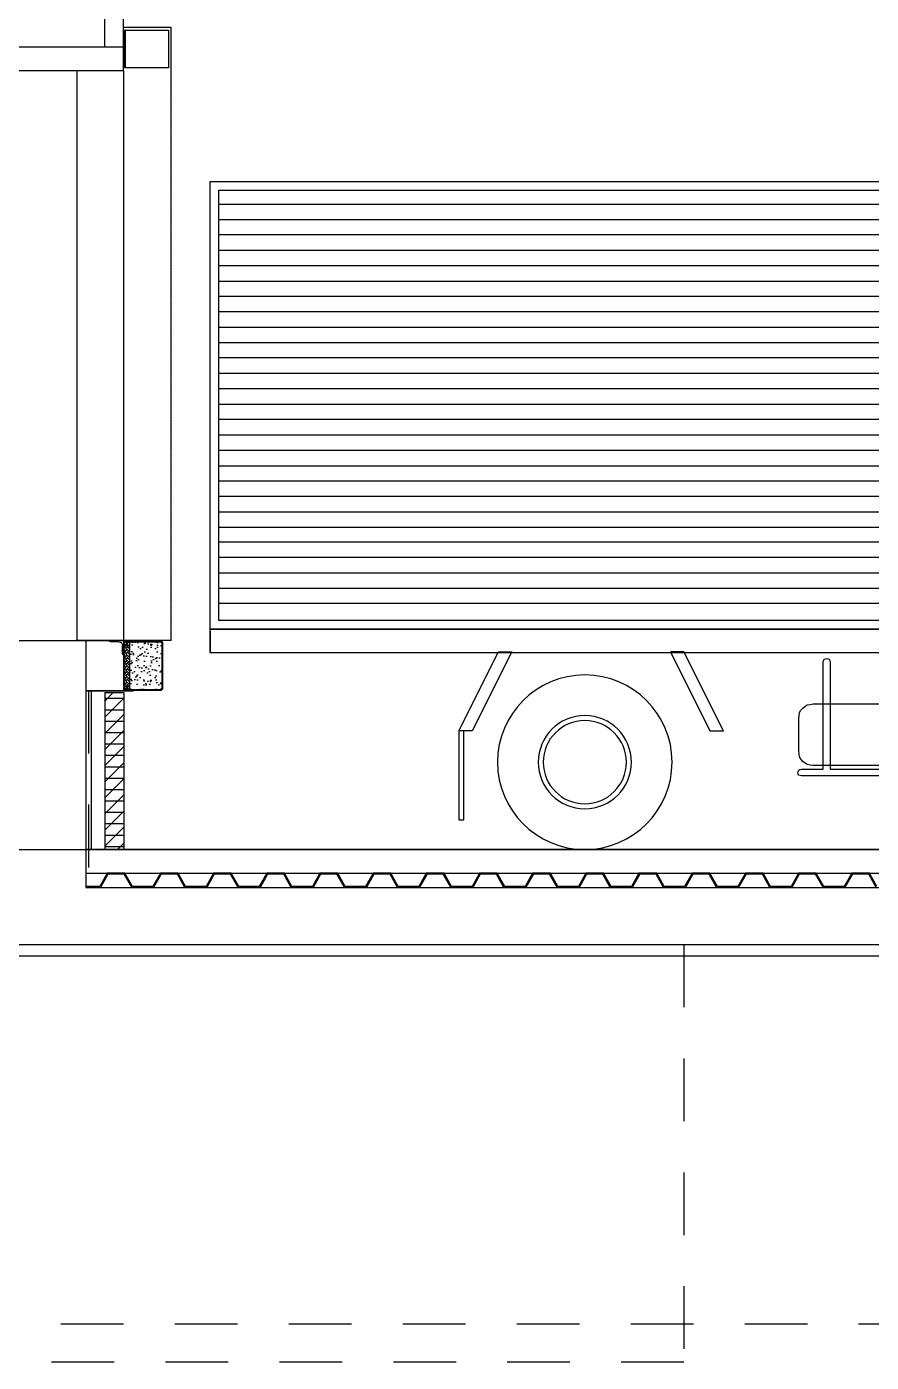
# Model space of a CAD drawing. Header units: millimetres. Extents: x -39468 to 212532, y -94717 to 83483.
# Drawn here: x 84589 to 89037, y 6200 to 13232 of the extents above; entities that cross this region are included whole.
import ezdxf

# ---------------------------------------------------------------- set-up
doc = ezdxf.new("R2010")
doc.units = ezdxf.units.MM
doc.header["$LTSCALE"] = 300
doc.header["$MEASUREMENT"] = 0
for name, pattern in [('HID', [2, 1.1, -0.9]), ('주단면도-1$0$HID', [2, 1.1, -0.9]), ('주단면도-1$0$STD_CENTER', [66, 60, -2, 2, -2])]:
    doc.linetypes.add(name, pattern=pattern)
doc.layers.get('0').update_dxf_attribs({"linetype": 'CONTINUOUS'})
for name, color, linetype in [('7FIN', 5, 'CONTINUOUS'), ('A-SECT-DOOR', 8, 'CONTINUOUS'), ('A-ST-CONC', 2, 'CONTINUOUS'), ('fin-5', 6, 'CONTINUOUS'), ('HAT', 8, 'CONTINUOUS'), ('HID', 7, 'HID'), ('INS', 252, 'CONTINUOUS'), ('WAL', 3, 'CONTINUOUS'), ('주단면도-1$0$A-FIN-TYP1', 6, 'CONTINUOUS'), ('주단면도-1$0$A-FLOR-GW', 6, 'CONTINUOUS'), ('주단면도-1$0$A-HAT-2', 254, 'CONTINUOUS'), ('주단면도-1$0$A-ST-AXIS-CEN', 252, '주단면도-1$0$STD_CENTER'), ('주단면도-1$0$A-ST-CONC', 2, 'CONTINUOUS'), ('주단면도-1$0$HID', 7, '주단면도-1$0$HID')]:
    doc.layers.add(name, color=color, linetype=linetype)

# ---------------------------------------------------------------- blocks, each defined once
blk = doc.blocks.new('주단면도-1$0$숏바디트럭')
at = {"layer": '주단면도-1$0$A-HAT-2', "color": 250}
blk.add_line((5937075.4, 360949.2), (5937075.4, 360834.3), dxfattribs=at)
for points in [[(5937075.4, 360959.2), (5937075.4, 363316), (5929596.4, 363316), (5929596.4, 360959.2), (5937075.4, 360959.2)], [(5937029.8, 361004.7), (5937029.8, 363270.4), (5929642, 363270.4), (5929642, 361004.7), (5937029.8, 361004.7)], [(5929642, 363196), (5937029.8, 363196)], [(5929642, 363114.4), (5937029.8, 363114.4)], [(5929642, 363035.2), (5937029.8, 363035.2)], [(5929642, 362953.6), (5937029.8, 362953.6)], [(5929642, 362872), (5937029.8, 362872)], [(5929642, 362790.3), (5937029.8, 362790.3)], [(5929642, 362711.2), (5937029.8, 362711.2)], [(5929642, 362629.6), (5937029.8, 362629.6)], [(5929642, 362548), (5937029.8, 362548)], [(5929642, 362466.4), (5937029.8, 362466.4)], [(5929642, 362387.2), (5937029.8, 362387.2)], [(5929642, 362305.6), (5937029.8, 362305.6)], [(5929642, 362224), (5937029.8, 362224)], [(5929642, 362142.4), (5937029.8, 362142.4)], [(5929642, 362063.1), (5937029.8, 362063.1)], [(5929642, 361981.5), (5937029.8, 361981.5)], [(5929642, 361899.9), (5937029.8, 361899.9)], [(5929642, 361818.3), (5937029.8, 361818.3)], [(5929642, 361739.1), (5937029.8, 361739.1)], [(5929642, 361657.5), (5937029.8, 361657.5)], [(5929642, 361575.9), (5937029.8, 361575.9)], [(5929642, 361494.3), (5937029.8, 361494.3)], [(5929642, 361417.6), (5937029.8, 361417.6)], [(5929642, 361336), (5937029.8, 361336)], [(5929642, 361254.4), (5937029.8, 361254.4)], [(5929642, 361172.8), (5937029.8, 361172.8)], [(5929642, 361093.6), (5937029.8, 361093.6)], [(5937075.4, 360834.3), (5937075.4, 360959.2), (5929596.4, 360959.2), (5929596.4, 360834.3), (5937075.4, 360834.3)], [(5934372.6, 360423.9), (5934581.5, 360839.2), (5934651.1, 360839.2), (5934444.7, 360423.9), (5934372.6, 360423.9)], [(5935765.8, 360423.9), (5935557.1, 360839.2), (5935487.5, 360839.2), (5935696.3, 360423.9), (5935765.8, 360423.9)], [(5933962.1, 360222.3), (5933846.8, 360222.3), (5933846.8, 360222.3), (5933846.8, 360788.7), (5933844.5, 360796), (5933842, 360800.8), (5933834.8, 360803.2), (5933827.6, 360805.5), (5933820.5, 360803.2), (5933815.6, 360800.8), (5933813.2, 360796), (5933810.8, 360788.7), (5933810.8, 360222.3), (5933810.8, 360222.3), (5929987.6, 360222.3)], [(5929838.8, 360186.4), (5933962.1, 360186.4), (5933969.2, 360188.7), (5933976.4, 360191.1), (5933978.9, 360195.9), (5933981.2, 360203.1), (5933978.9, 360210.4), (5933976.4, 360217.5), (5933969.2, 360219.9), (5933962.1, 360222.3)], [(5933899.6, 360241.5), (5933916.4, 360243.9), (5933930.9, 360246.3), (5933942.9, 360253.5), (5933954.9, 360263.2), (5933964.4, 360275.2), (5933971.7, 360287.1), (5933974.1, 360301.5), (5933976.4, 360318.3), (5933976.4, 360488.7), (5933974.1, 360505.5), (5933971.7, 360520), (5933964.4, 360532), (5933954.9, 360544), (5933942.9, 360553.5), (5933930.9, 360560.8), (5933916.4, 360563.1), (5933899.6, 360565.5), (5931927.1, 360565.5)], [(5931927.1, 360241.5), (5933899.6, 360241.5)], [(5935739.5, 359955.9), (5935739.5, 360423.9), (5935765.8, 360423.9), (5935765.8, 359955.9), (5935739.5, 359955.9)]]:
    blk.add_lwpolyline(points, dxfattribs=at)
for radius in [459.6, 245.1, 219.1]:
    blk.add_circle((5935102.4, 360258.8), radius, dxfattribs=at)
blk = doc.blocks.new('A$C335c50f1')
at = {"layer": 'A-SECT-DOOR'}
for points in [[(-349.8, 230.2, -0.013757), (-369.9, 9.3), (-369.1, 9.1, 0.012852)], [(-349.8, 230.2, -0.013757), (-369.9, 9.3), (-369.1, 9.1, 0.012852)], [(-349.8, 230.2, -0.013757), (-369.9, 9.3), (-369.1, 9.1, 0.012852)], [(-349.8, 230.2, -0.013757), (-369.9, 9.3), (-369.1, 9.1, 0.012852)], [(-349.8, 130.2, -0.013757), (-369.9, -90.7), (-369.1, -90.9, 0.012852)], [(-349.8, 30.2, -0.013757), (-369.9, -190.7), (-369.1, -190.9, 0.012852)], [(-349.8, 30.2, -0.013757), (-369.9, -190.7), (-369.1, -190.9, 0.012852)], [(-349.8, 30.2, -0.013757), (-369.9, -190.7), (-369.1, -190.9, 0.012852)], [(-349.8, 30.2, -0.013757), (-369.9, -190.7), (-369.1, -190.9, 0.012852)], [(-349.8, -69.8, -0.013757), (-369.9, -290.7), (-369.1, -290.9, 0.012852)], [(-349.8, -69.8, -0.013757), (-369.9, -290.7), (-369.1, -290.9, 0.012852)], [(-349.8, -69.8, -0.013757), (-369.9, -290.7), (-369.1, -290.9, 0.012852)], [(-349.8, -69.8, -0.013757), (-369.9, -290.7), (-369.1, -290.9, 0.012852)], [(-349.8, -69.8, -0.013757), (-369.9, -290.7), (-369.1, -290.9, 0.012852)], [(-349.8, -69.8, -0.013757), (-369.9, -290.7), (-369.1, -290.9, 0.012852)], [(-349.8, -69.8, -0.013757), (-369.9, -290.7), (-369.1, -290.9, 0.012852)], [(-349.8, -69.8, -0.013757), (-369.9, -290.7), (-369.1, -290.9, 0.012852)], [(-349.8, -169.8, -0.013757), (-369.9, -390.7), (-369.1, -390.9, 0.012852)], [(-349.8, -169.8, -0.013757), (-369.9, -390.7), (-369.1, -390.9, 0.012852)], [(-349.8, -169.8, -0.013757), (-369.9, -390.7), (-369.1, -390.9, 0.012852)], [(-349.8, -169.8, -0.013757), (-369.9, -390.7), (-369.1, -390.9, 0.012852)], [(-349.8, -169.8, -0.013757), (-369.9, -390.7), (-369.1, -390.9, 0.012852)], [(-349.8, -169.8, -0.013757), (-369.9, -390.7), (-369.1, -390.9, 0.012852)], [(-349.8, -169.8, -0.013757), (-369.9, -390.7), (-369.1, -390.9, 0.012852)], [(-349.8, -169.8, -0.013757), (-369.9, -390.7), (-369.1, -390.9, 0.012852)], [(-349.8, -169.8, -0.013757), (-369.9, -390.7), (-369.1, -390.9, 0.012852)], [(-349.8, -169.8, -0.013757), (-369.9, -390.7), (-369.1, -390.9, 0.012852)], [(-349.8, -269.8, -0.013757), (-369.9, -490.7), (-369.1, -490.9, 0.012852)], [(-349.8, -269.8, -0.013757), (-369.9, -490.7), (-369.1, -490.9, 0.012852)], [(-349.8, -269.8, -0.013757), (-369.9, -490.7), (-369.1, -490.9, 0.012852)], [(-349.8, -269.8, -0.013757), (-369.9, -490.7), (-369.1, -490.9, 0.012852)], [(-349.8, -269.8, -0.013757), (-369.9, -490.7), (-369.1, -490.9, 0.012852)], [(-349.8, -269.8, -0.013757), (-369.9, -490.7), (-369.1, -490.9, 0.012852)], [(-349.8, -269.8, -0.013757), (-369.9, -490.7), (-369.1, -490.9, 0.012852)], [(-349.8, -269.8, -0.013757), (-369.9, -490.7), (-369.1, -490.9, 0.012852)], [(-349.8, -369.8, -0.013757), (-369.9, -590.7), (-369.1, -590.9, 0.012852)], [(-349.8, -369.8, -0.013757), (-369.9, -590.7), (-369.1, -590.9, 0.012852)], [(-349.8, -369.8, -0.013757), (-369.9, -590.7), (-369.1, -590.9, 0.012852)], [(-349.8, -369.8, -0.013757), (-369.9, -590.7), (-369.1, -590.9, 0.012852)], [(-349.8, -369.8, -0.013757), (-369.9, -590.7), (-369.1, -590.9, 0.012852)], [(-349.8, -369.8, -0.013757), (-369.9, -590.7), (-369.1, -590.9, 0.012852)], [(-349.8, -369.8, -0.013757), (-369.9, -590.7), (-369.1, -590.9, 0.012852)], [(-349.8, -369.8, -0.013757), (-369.9, -590.7), (-369.1, -590.9, 0.012852)], [(-349.8, -469.8, -0.013757), (-369.9, -690.7), (-369.1, -690.9, 0.012852)], [(-349.8, -469.8, -0.013757), (-369.9, -690.7), (-369.1, -690.9, 0.012852)], [(-349.8, -469.8, -0.013757), (-369.9, -690.7), (-369.1, -690.9, 0.012852)], [(-349.8, -469.8, -0.013757), (-369.9, -690.7), (-369.1, -690.9, 0.012852)], [(-349.8, -469.8, -0.013757), (-369.9, -690.7), (-369.1, -690.9, 0.012852)], [(-349.8, -469.8, -0.013757), (-369.9, -690.7), (-369.1, -690.9, 0.012852)], [(-349.8, -469.8, -0.013757), (-369.9, -690.7), (-369.1, -690.9, 0.012852)], [(-349.8, -469.8, -0.013757), (-369.9, -690.7), (-369.1, -690.9, 0.012852)], [(-349.8, -569.8, -0.013757), (-369.9, -790.7), (-369.1, -790.9, 0.012852)], [(-349.8, -569.8, -0.013757), (-369.9, -790.7), (-369.1, -790.9, 0.012852)], [(-349.8, -569.8, -0.013757), (-369.9, -790.7), (-369.1, -790.9, 0.012852)], [(-349.8, -569.8, -0.013757), (-369.9, -790.7), (-369.1, -790.9, 0.012852)], [(-349.8, -569.8, -0.013757), (-369.9, -790.7), (-369.1, -790.9, 0.012852)], [(-349.8, -569.8, -0.013757), (-369.9, -790.7), (-369.1, -790.9, 0.012852)], [(-349.8, -569.8, -0.013757), (-369.9, -790.7), (-369.1, -790.9, 0.012852)], [(-349.8, -569.8, -0.013757), (-369.9, -790.7), (-369.1, -790.9, 0.012852)], [(-349.8, -669.8, -0.013757), (-369.9, -890.7), (-369.1, -890.9, 0.012852)], [(-349.8, -669.8, -0.013757), (-369.9, -890.7), (-369.1, -890.9, 0.012852)], [(-349.8, -669.8, -0.013757), (-369.9, -890.7), (-369.1, -890.9, 0.012852)], [(-349.8, -669.8, -0.013757), (-369.9, -890.7), (-369.1, -890.9, 0.012852)], [(-349.8, -669.8, -0.013757), (-369.9, -890.7), (-369.1, -890.9, 0.012852)], [(-349.8, -669.8, -0.013757), (-369.9, -890.7), (-369.1, -890.9, 0.012852)], [(-349.8, -669.8, -0.013757), (-369.9, -890.7), (-369.1, -890.9, 0.012852)], [(-349.8, -669.8, -0.013757), (-369.9, -890.7), (-369.1, -890.9, 0.012852)], [(-349.8, -769.8, -0.013757), (-369.9, -990.7), (-369.1, -990.9, 0.012852)], [(-349.8, -769.8, -0.013757), (-369.9, -990.7), (-369.1, -990.9, 0.012852)], [(-349.8, -769.8, -0.013757), (-369.9, -990.7), (-369.1, -990.9, 0.012852)], [(-349.8, -769.8, -0.013757), (-369.9, -990.7), (-369.1, -990.9, 0.012852)], [(-349.8, -769.8, -0.013757), (-369.9, -990.7), (-369.1, -990.9, 0.012852)], [(-349.8, -769.8, -0.013757), (-369.9, -990.7), (-369.1, -990.9, 0.012852)], [(-349.8, -769.8, -0.013757), (-369.9, -990.7), (-369.1, -990.9, 0.012852)], [(-349.8, -769.8, -0.013757), (-369.9, -990.7), (-369.1, -990.9, 0.012852)], [(-349.8, -869.8, -0.013757), (-369.9, -1090.7), (-369.1, -1090.9, 0.012852)], [(-349.8, -869.8, -0.013757), (-369.9, -1090.7), (-369.1, -1090.9, 0.012852)], [(-349.8, -869.8, -0.013757), (-369.9, -1090.7), (-369.1, -1090.9, 0.012852)], [(-349.8, -869.8, -0.013757), (-369.9, -1090.7), (-369.1, -1090.9, 0.012852)], [(-349.8, -869.8, -0.013757), (-369.9, -1090.7), (-369.1, -1090.9, 0.012852)], [(-349.8, -869.8, -0.013757), (-369.9, -1090.7), (-369.1, -1090.9, 0.012852)], [(-349.8, -869.8, -0.013757), (-369.9, -1090.7), (-369.1, -1090.9, 0.012852)], [(-349.8, -869.8, -0.013757), (-369.9, -1090.7), (-369.1, -1090.9, 0.012852)], [(-349.8, -969.8, -0.013757), (-369.9, -1190.7), (-369.1, -1190.9, 0.012852)], [(-349.8, -969.8, -0.013757), (-369.9, -1190.7), (-369.1, -1190.9, 0.012852)], [(-349.8, -969.8, -0.013757), (-369.9, -1190.7), (-369.1, -1190.9, 0.012852)], [(-349.8, -969.8, -0.013757), (-369.9, -1190.7), (-369.1, -1190.9, 0.012852)], [(-349.8, -969.8, -0.013757), (-369.9, -1190.7), (-369.1, -1190.9, 0.012852)], [(-349.8, -969.8, -0.013757), (-369.9, -1190.7), (-369.1, -1190.9, 0.012852)], [(-349.8, -969.8, -0.013757), (-369.9, -1190.7), (-369.1, -1190.9, 0.012852)], [(-349.8, -969.8, -0.013757), (-369.9, -1190.7), (-369.1, -1190.9, 0.012852)], [(-349.8, -1069.8, -0.013757), (-369.9, -1290.7), (-369.1, -1290.9, 0.012852)], [(-349.8, -1069.8, -0.013757), (-369.9, -1290.7), (-369.1, -1290.9, 0.012852)], [(-349.8, -1069.8, -0.013757), (-369.9, -1290.7), (-369.1, -1290.9, 0.012852)], [(-349.8, -1069.8, -0.013757), (-369.9, -1290.7), (-369.1, -1290.9, 0.012852)], [(-349.8, -1069.8, -0.013757), (-369.9, -1290.7), (-369.1, -1290.9, 0.012852)], [(-349.8, -1069.8, -0.013757), (-369.9, -1290.7), (-369.1, -1290.9, 0.012852)], [(-349.8, -1069.8, -0.013757), (-369.9, -1290.7), (-369.1, -1290.9, 0.012852)], [(-349.8, -1069.8, -0.013757), (-369.9, -1290.7), (-369.1, -1290.9, 0.012852)], [(-349.8, -1169.8, -0.013757), (-369.9, -1390.7), (-369.1, -1390.9, 0.012852)], [(-349.8, -1169.8, -0.013757), (-369.9, -1390.7), (-369.1, -1390.9, 0.012852)], [(-349.8, -1169.8, -0.013757), (-369.9, -1390.7), (-369.1, -1390.9, 0.012852)], [(-349.8, -1169.8, -0.013757), (-369.9, -1390.7), (-369.1, -1390.9, 0.012852)], [(-349.8, -1169.8, -0.013757), (-369.9, -1390.7), (-369.1, -1390.9, 0.012852)], [(-349.8, -1169.8, -0.013757), (-369.9, -1390.7), (-369.1, -1390.9, 0.012852)], [(-349.8, -1169.8, -0.013757), (-369.9, -1390.7), (-369.1, -1390.9, 0.012852)], [(-349.8, -1169.8, -0.013757), (-369.9, -1390.7), (-369.1, -1390.9, 0.012852)], [(-349.8, -1269.8, -0.013757), (-369.9, -1490.7), (-369.1, -1490.9, 0.012852)], [(-349.8, -1269.8, -0.013757), (-369.9, -1490.7), (-369.1, -1490.9, 0.012852)], [(-349.8, -1269.8, -0.013757), (-369.9, -1490.7), (-369.1, -1490.9, 0.012852)], [(-349.8, -1269.8, -0.013757), (-369.9, -1490.7), (-369.1, -1490.9, 0.012852)], [(-349.8, -1269.8, -0.013757), (-369.9, -1490.7), (-369.1, -1490.9, 0.012852)], [(-349.8, -1269.8, -0.013757), (-369.9, -1490.7), (-369.1, -1490.9, 0.012852)], [(-349.8, -1269.8, -0.013757), (-369.9, -1490.7), (-369.1, -1490.9, 0.012852)], [(-349.8, -1269.8, -0.013757), (-369.9, -1490.7), (-369.1, -1490.9, 0.012852)], [(-349.8, -1369.8, -0.013757), (-369.9, -1590.7), (-369.1, -1590.9, 0.012852)], [(-349.8, -1369.8, -0.013757), (-369.9, -1590.7), (-369.1, -1590.9, 0.012852)], [(-349.8, -1369.8, -0.013757), (-369.9, -1590.7), (-369.1, -1590.9, 0.012852)], [(-349.8, -1369.8, -0.013757), (-369.9, -1590.7), (-369.1, -1590.9, 0.012852)], [(-349.8, -1369.8, -0.013757), (-369.9, -1590.7), (-369.1, -1590.9, 0.012852)], [(-349.8, -1369.8, -0.013757), (-369.9, -1590.7), (-369.1, -1590.9, 0.012852)], [(-349.8, -1369.8, -0.013757), (-369.9, -1590.7), (-369.1, -1590.9, 0.012852)], [(-349.8, -1469.8, -0.013757), (-369.9, -1690.7), (-369.1, -1690.9, 0.012852)], [(-349.8, -1469.8, -0.013757), (-369.9, -1690.7), (-369.1, -1690.9, 0.012852)], [(-349.8, -1469.8, -0.013757), (-369.9, -1690.7), (-369.1, -1690.9, 0.012852)], [(-349.8, -1469.8, -0.013757), (-369.9, -1690.7), (-369.1, -1690.9, 0.012852)], [(-349.8, -1569.8, -0.013757), (-369.9, -1790.7), (-369.1, -1790.9, 0.012852)], [(-349.8, -1569.8, -0.013757), (-369.9, -1790.7), (-369.1, -1790.9, 0.012852)], [(-349.8, -1669.8, -0.013757), (-369.9, -1890.7), (-369.1, -1890.9, 0.012852)], [(-349.8, -1669.8, -0.013757), (-369.9, -1890.7), (-369.1, -1890.9, 0.012852)], [(-349.8, -1769.8, -0.013757), (-369.9, -1990.7), (-369.1, -1990.9, 0.012852)], [(-349.8, -1769.8, -0.013757), (-369.9, -1990.7), (-369.1, -1990.9, 0.012852)], [(-349.8, -1869.8, -0.013757), (-369.9, -2090.7), (-369.1, -2090.9, 0.012852)], [(-349.8, -1869.8, -0.013757), (-369.9, -2090.7), (-369.1, -2090.9, 0.012852)], [(-349.8, -1969.8, -0.013757), (-369.9, -2190.7), (-369.1, -2190.9, 0.012852)], [(-349.8, -2069.8, -0.013757), (-369.9, -2290.7), (-369.1, -2290.9, 0.012852)], [(-349.8, -2169.8, -0.013757), (-369.9, -2390.7), (-369.1, -2390.9, 0.012852)], [(-349.8, -2269.8, -0.013757), (-369.9, -2490.7), (-369.1, -2490.9, 0.012852)], [(-349.8, -2369.8, -0.013757), (-369.9, -2590.7), (-369.1, -2590.9, 0.012852)], [(-349.8, -2469.8, -0.013757), (-369.9, -2690.7), (-369.1, -2690.9, 0.012852)], [(-349.8, -2569.8, -0.013757), (-369.9, -2790.7), (-369.1, -2790.9, 0.012852)], [(-349.8, -2669.8, -0.013757), (-369.9, -2890.7), (-369.1, -2890.9, 0.012852)], [(-349.8, -2769.8, -0.013757), (-369.9, -2990.7), (-369.1, -2990.9, 0.012852)], [(-301.9, -3248.7, 0.414214), (-293.6, -3257), (-101.9, -3257), (-101.9, -3262), (-293.6, -3262, -0.414214), (-306.9, -3248.7), (-306.9, -3015.3, -0.414214), (-293.6, -3002), (-101.9, -3002), (-101.9, -3007), (-293.6, -3007, 0.414214), (-301.9, -3015.3)]]:
    blk.add_hatch(color=256, dxfattribs=at).paths.add_polyline_path(points)
h = blk.add_hatch(dxfattribs=at)
h.set_pattern_fill('AR-SAND', color=256, style=0)
h.set_pattern_definition([(37.5, (-84259.545, 13530.11), (-1.600031, 48.941324), [0, -38.608, 0, -43.18, 0, -41.275]), (7.5, (-84259.545, 13530.11), (44.95233, 71.68251), [0, -20.828, 0, -34.798, 0, -13.335]), (327.5, (-84290.787, 13530.11), (79.099237, 0.143718), [0, -12.7, 0, -45.72, 0, -59.69]), (317.5, (-84290.79, 13530.11), (76.355645, 22.29293), [0, -6.35, 0, -29.972, 0, -34.29])])
h.paths.add_polyline_path([(-293.6, -3007, 0.414214), (-301.9, -3015.3), (-301.9, -3248.7, 0.414214), (-293.6, -3257), (-131.9, -3257), (-131.9, -3007)])
h = blk.add_hatch(dxfattribs=at)
h.set_pattern_fill('AR-HBONE', color=256, scale=0.1, angle=270, style=0)
h.set_pattern_definition([(315, (50880061.802, 21377502.153), (14.3684097937, -4e-15), [30.48, -10.16]), (45, (50880068.986, 21377494.969), (14.3684097937, -4e-15), [30.48, -10.16])])
h.paths.add_polyline_path([(-101.9, -3257), (-131.9, -3257), (-131.9, -3007), (-101.9, -3007)])
at = {"layer": 'A-SECT-DOOR', "ltscale": 0.002}
for p, q in [((-349.9, -3000, -103000), (-349.9, 230.4, -103000)), ((-109.5, 14.7, -103000), (-109.5, 214.7, -103000)), ((-106.3, 14.7, -103000), (-106.3, 214.7, -103000)), ((-109.5, 14.7, -103000), (-106.3, 14.7, -103000)), ((-349.9, -3000, -103000), (-99.9, -3000, -103000)), ((-349.9, -3000, -103000), (-99.9, -3000, -103000))]:
    blk.add_line(p, q, dxfattribs=at)
at = {"layer": 'A-SECT-DOOR'}
for p, q in [((-99.9, 230.4, -103000), (-349.9, 230.4, -103000)), ((-109.5, 214.7, -103000), (-106.3, 214.7, -103000)), ((-99.9, 125, -103000), (1000, 125)), ((-99.9, 0, -103000), (1000, 0)), ((-301.9, -3248.7, -103000), (-301.9, -3015.3, -103000)), ((-101.9, -3007, -103000), (-293.6, -3007, -103000)), ((-131.9, -3257, -103000), (-131.9, -3007, -103000)), ((-121.7, -3006.2, -103000), (-115.8, -3003.8, -103000)), ((-121.7, -3008, -103000), (-113.4, -3004.6, -103000)), ((-121.7, -3008, -103000), (-113.4, -3004.6, -103000)), ((-121.7, -3009.9, -103000), (-113.4, -3006.4, -103000)), ((-121.7, -3009.9, -103000), (-113.4, -3006.4, -103000)), ((-121.7, -3011.7, -103000), (-113.4, -3008.3, -103000)), ((-121.7, -3011.7, -103000), (-113.4, -3008.3, -103000)), ((-121.7, -3013.5, -103000), (-113.4, -3010.1, -103000)), ((-121.7, -3013.5, -103000), (-113.4, -3010.1, -103000)), ((-121.7, -3015.4, -103000), (-113.4, -3011.9, -103000)), ((-121.7, -3015.4, -103000), (-113.4, -3011.9, -103000)), ((-121.7, -3017.2, -103000), (-113.4, -3013.8, -103000)), ((-121.7, -3017.2, -103000), (-113.4, -3013.8, -103000)), ((-121.7, -3019, -103000), (-113.4, -3015.6, -103000)), ((-121.7, -3019, -103000), (-113.4, -3015.6, -103000)), ((-121.7, -3020.9, -103000), (-113.4, -3017.4, -103000)), ((-121.7, -3020.9, -103000), (-113.4, -3017.4, -103000)), ((-121.7, -3022.7, -103000), (-113.4, -3019.3, -103000)), ((-121.7, -3022.7, -103000), (-113.4, -3019.3, -103000)), ((-120.7, -3005.4, -103000), (-120.7, -3003.8, -103000)), ((-120.7, -3007.2, -103000), (-120.7, -3006.2, -103000)), ((-120.7, -3009.1, -103000), (-120.7, -3008, -103000)), ((-120.7, -3010.9, -103000), (-120.7, -3009.9, -103000)), ((-120.7, -3012.7, -103000), (-120.7, -3011.7, -103000)), ((-120.7, -3014.6, -103000), (-120.7, -3013.5, -103000)), ((-120.7, -3016.4, -103000), (-120.7, -3015.4, -103000)), ((-120.7, -3018.2, -103000), (-120.7, -3017.2, -103000)), ((-120.7, -3020.1, -103000), (-120.7, -3019, -103000)), ((-120.7, -3021.9, -103000), (-120.7, -3020.9, -103000)), ((-120.7, -3026.2, -103000), (-120.7, -3022.7, -103000)), ((-116.4, -3022.4, -103000), (-113.4, -3021.1, -103000)), ((-116.4, -3022.4, -103000), (-113.4, -3021.1, -103000)), ((-114.4, -3004.6, -103000), (-114.4, -3003.8, -103000)), ((-114.4, -3006.4, -103000), (-114.4, -3005.4, -103000)), ((-114.4, -3008.3, -103000), (-114.4, -3007.3, -103000)), ((-114.4, -3010.1, -103000), (-114.4, -3009.1, -103000)), ((-114.4, -3011.9, -103000), (-114.4, -3010.9, -103000)), ((-114.4, -3013.8, -103000), (-114.4, -3012.8, -103000)), ((-114.4, -3015.6, -103000), (-114.4, -3014.6, -103000)), ((-114.4, -3017.4, -103000), (-114.4, -3016.4, -103000)), ((-114.4, -3019.3, -103000), (-114.4, -3018.3, -103000)), ((-114.4, -3021.1, -103000), (-114.4, -3020.1, -103000)), ((-114.4, -3026.2, -103000), (-114.4, -3021.9, -103000)), ((-101.9, -3002, -103000), (-101.9, -3007, -103000)), ((-99.9, -3000, -103000), (150.1, -3000, -103000)), ((100, -3000, -103000), (-99.9, -3000, -103000)), ((100, -3000, -103000), (-99.9, -3000, -103000)), ((-74.1, -3006, -103000), (-31.9, -3006, -103000)), ((-74.1, -3006, -103000), (-31.9, -3006, -103000)), ((-94.1, -3068.1, -103000), (-94.1, -3026, -103000)), ((-94.1, -3068.1, -103000), (-94.1, -3026, -103000)), ((-101.9, -3257, -103000), (-293.6, -3257, -103000)), ((-122.8, -3264, -103000), (-112.3, -3264, -103000)), ((-121.7, -3241.3, -103000), (-113.4, -3244.7, -103000)), ((-121.7, -3241.3, -103000), (-113.4, -3244.7, -103000)), ((-121.7, -3243.1, -103000), (-113.4, -3246.6, -103000)), ((-121.7, -3243.1, -103000), (-113.4, -3246.6, -103000)), ((-121.7, -3245, -103000), (-113.4, -3248.4, -103000)), ((-121.7, -3245, -103000), (-113.4, -3248.4, -103000)), ((-121.7, -3246.8, -103000), (-113.4, -3250.2, -103000)), ((-121.7, -3246.8, -103000), (-113.4, -3250.2, -103000)), ((-121.7, -3248.6, -103000), (-113.4, -3252.1, -103000)), ((-121.7, -3248.6, -103000), (-113.4, -3252.1, -103000)), ((-121.7, -3250.5, -103000), (-113.4, -3253.9, -103000)), ((-121.7, -3250.5, -103000), (-113.4, -3253.9, -103000)), ((-121.7, -3252.3, -103000), (-113.4, -3255.7, -103000)), ((-121.7, -3252.3, -103000), (-113.4, -3255.7, -103000)), ((-121.7, -3254.1, -103000), (-113.4, -3257.6, -103000)), ((-121.7, -3254.1, -103000), (-113.4, -3257.6, -103000)), ((-121.7, -3256, -103000), (-113.4, -3259.4, -103000)), ((-121.7, -3256, -103000), (-113.4, -3259.4, -103000)), ((-121.7, -3257.8, -103000), (-115.8, -3260.2, -103000)), ((-120.7, -3237.8, -103000), (-120.7, -3241.3, -103000)), ((-120.7, -3242.1, -103000), (-120.7, -3243.1, -103000)), ((-120.7, -3243.9, -103000), (-120.7, -3245, -103000)), ((-120.7, -3245.8, -103000), (-120.7, -3246.8, -103000)), ((-120.7, -3247.6, -103000), (-120.7, -3248.6, -103000)), ((-120.7, -3249.4, -103000), (-120.7, -3250.5, -103000)), ((-120.7, -3251.3, -103000), (-120.7, -3252.3, -103000)), ((-120.7, -3253.1, -103000), (-120.7, -3254.1, -103000)), ((-120.7, -3254.9, -103000), (-120.7, -3256, -103000)), ((-120.7, -3256.8, -103000), (-120.7, -3257.8, -103000)), ((-120.7, -3258.6, -103000), (-120.7, -3260.2, -103000)), ((-116.4, -3241.6, -103000), (-113.4, -3242.9, -103000)), ((-116.4, -3241.6, -103000), (-113.4, -3242.9, -103000)), ((-114.4, -3237.8, -103000), (-114.4, -3242.1, -103000)), ((-114.4, -3242.9, -103000), (-114.4, -3243.9, -103000)), ((-114.4, -3244.7, -103000), (-114.4, -3245.7, -103000)), ((-114.4, -3246.6, -103000), (-114.4, -3247.6, -103000)), ((-114.4, -3248.4, -103000), (-114.4, -3249.4, -103000)), ((-114.4, -3250.2, -103000), (-114.4, -3251.2, -103000)), ((-114.4, -3252.1, -103000), (-114.4, -3253.1, -103000)), ((-114.4, -3253.9, -103000), (-114.4, -3254.9, -103000)), ((-114.4, -3255.7, -103000), (-114.4, -3256.7, -103000)), ((-114.4, -3257.6, -103000), (-114.4, -3258.6, -103000)), ((-114.4, -3259.4, -103000), (-114.4, -3260.2, -103000)), ((-101.9, -3257, -103000), (-101.9, -3262, -103000))]:
    blk.add_line(p, q, dxfattribs=at)
at = {"layer": 'A-SECT-DOOR', "ltscale": 0.5}
blk.add_line((-99.9, 0, -103000), (-99.9, -3000, -103000), dxfattribs=at)
at = {"layer": 'A-SECT-DOOR', "ltscale": 0.002, "elevation": 16000}
blk.add_lwpolyline([(-109.5, 214.7), (-336.7, 214.7), (-336.7, 14.7), (-109.5, 14.7)], close=True, dxfattribs=at)
at = {"layer": 'A-SECT-DOOR'}
for points in [[(-101.9, -3262), (-293.6, -3262, -0.414214), (-306.9, -3248.7), (-306.9, -3015.3, -0.414214), (-293.6, -3002), (-101.9, -3002)], [(-101.9, -3257), (-293.6, -3257, -0.414214), (-301.9, -3248.7), (-301.9, -3015.3, -0.414214), (-293.6, -3007), (-101.9, -3007)]]:
    blk.add_lwpolyline(points, format="xyb", dxfattribs=at)
for points in [[(-151.9, -3002), (-151.9, -3000), (-99.9, -3000), (-99.9, -3264), (-151.9, -3264), (-151.9, -3262), (-101.9, -3262), (-101.9, -3002)], [(-113.3, -3000), (-121.9, -3000), (-126.6, -3003), (-108.6, -3003)], [(-108.6, -3003), (-126.6, -3003), (-126.6, -3003.8), (-108.6, -3003.8)], [(-113.4, -3004.6), (-114.4, -3005.4), (-120.7, -3008), (-121.7, -3008), (-120.7, -3007.2), (-114.4, -3004.6)], [(-113.4, -3006.4), (-114.4, -3007.3), (-120.7, -3009.9), (-121.7, -3009.9), (-120.7, -3009.1), (-114.4, -3006.4)], [(-113.4, -3008.3), (-114.4, -3009.1), (-120.7, -3011.7), (-121.7, -3011.7), (-120.7, -3010.9), (-114.4, -3008.3)], [(-113.4, -3010.1), (-114.4, -3010.9), (-120.7, -3013.5), (-121.7, -3013.5), (-120.7, -3012.7), (-114.4, -3010.1)], [(-113.4, -3011.9), (-114.4, -3012.8), (-120.7, -3015.4), (-121.7, -3015.4), (-120.7, -3014.6), (-114.4, -3011.9)], [(-113.4, -3013.8), (-114.4, -3014.6), (-120.7, -3017.2), (-121.7, -3017.2), (-120.7, -3016.4), (-114.4, -3013.8)], [(-113.4, -3015.6), (-114.4, -3016.4), (-120.7, -3019), (-121.7, -3019), (-120.7, -3018.2), (-114.4, -3015.6)], [(-113.4, -3017.4), (-114.4, -3018.3), (-120.7, -3020.9), (-121.7, -3020.9), (-120.7, -3020.1), (-114.4, -3017.4)], [(-113.4, -3019.3), (-114.4, -3020.1), (-120.7, -3022.7), (-121.7, -3022.7), (-120.7, -3021.9), (-114.4, -3019.3)], [(-113.4, -3021.1), (-114.4, -3021.9), (-115.4, -3022.4), (-116.4, -3022.4), (-115.4, -3021.5), (-114.4, -3021.1)], [(-108.6, -3261), (-126.6, -3261), (-126.6, -3260.2), (-108.6, -3260.2)], [(-113.3, -3264), (-121.9, -3264), (-126.6, -3261), (-108.6, -3261)], [(-113.4, -3244.7), (-114.4, -3243.9), (-120.7, -3241.3), (-121.7, -3241.3), (-120.7, -3242.1), (-114.4, -3244.7)], [(-113.4, -3246.6), (-114.4, -3245.7), (-120.7, -3243.1), (-121.7, -3243.1), (-120.7, -3243.9), (-114.4, -3246.6)], [(-113.4, -3248.4), (-114.4, -3247.6), (-120.7, -3245), (-121.7, -3245), (-120.7, -3245.8), (-114.4, -3248.4)], [(-113.4, -3250.2), (-114.4, -3249.4), (-120.7, -3246.8), (-121.7, -3246.8), (-120.7, -3247.6), (-114.4, -3250.2)], [(-113.4, -3252.1), (-114.4, -3251.2), (-120.7, -3248.6), (-121.7, -3248.6), (-120.7, -3249.4), (-114.4, -3252.1)], [(-113.4, -3253.9), (-114.4, -3253.1), (-120.7, -3250.5), (-121.7, -3250.5), (-120.7, -3251.3), (-114.4, -3253.9)], [(-113.4, -3255.7), (-114.4, -3254.9), (-120.7, -3252.3), (-121.7, -3252.3), (-120.7, -3253.1), (-114.4, -3255.7)], [(-113.4, -3257.6), (-114.4, -3256.7), (-120.7, -3254.1), (-121.7, -3254.1), (-120.7, -3254.9), (-114.4, -3257.6)], [(-113.4, -3259.4), (-114.4, -3258.6), (-120.7, -3256), (-121.7, -3256), (-120.7, -3256.8), (-114.4, -3259.4)], [(-113.4, -3242.9), (-114.4, -3242.1), (-115.4, -3241.6), (-116.4, -3241.6), (-115.4, -3242.5), (-114.4, -3242.9)]]:
    blk.add_lwpolyline(points, close=True, dxfattribs=at)
for points in [[(-131.9, -3257), (-101.9, -3257), (-101.9, -3007), (-131.9, -3007)], [(-114.9, -3003.8), (-120.7, -3006.2), (-121.7, -3006.2), (-120.7, -3005.4), (-116.9, -3003.8)], [(-120.7, -3006.6), (-121.7, -3006.2), (-120.7, -3007)], [(-120.7, -3008.4), (-121.7, -3008), (-120.7, -3008.8)], [(-120.7, -3010.3), (-121.7, -3009.9), (-120.7, -3010.7)], [(-120.7, -3012.1), (-121.7, -3011.7), (-120.7, -3012.5)], [(-120.7, -3013.9), (-121.7, -3013.5), (-120.7, -3014.3)], [(-120.7, -3015.8), (-121.7, -3015.4), (-120.7, -3016.2)], [(-120.7, -3017.6), (-121.7, -3017.2), (-120.7, -3018)], [(-120.7, -3019.4), (-121.7, -3019), (-120.7, -3019.8)], [(-120.7, -3021.3), (-121.7, -3020.9), (-120.7, -3021.7)], [(-120.7, -3023.1), (-121.7, -3022.7), (-120.7, -3023.5)], [(-120.7, -3024.1), (-116.4, -3022.3), (-114.4, -3023.5), (-116.9, -3026), (-117.6, -3031)], [(-99.9, -3000), (-119.9, -3000)], [(-114.4, -3004.2), (-113.4, -3004.6), (-114.4, -3003.8)], [(-114.4, -3006), (-113.4, -3006.4), (-114.4, -3005.6)], [(-114.4, -3007.9), (-113.4, -3008.3), (-114.4, -3007.5)], [(-114.4, -3009.7), (-113.4, -3010.1), (-114.4, -3009.3)], [(-114.4, -3011.5), (-113.4, -3011.9), (-114.4, -3011.1)], [(-114.4, -3013.4), (-113.4, -3013.8), (-114.4, -3013)], [(-114.4, -3015.2), (-113.4, -3015.6), (-114.4, -3014.8)], [(-114.4, -3017), (-113.4, -3017.4), (-114.4, -3016.6)], [(-114.4, -3018.9), (-113.4, -3019.3), (-114.4, -3018.5)], [(-114.4, -3020.7), (-113.4, -3021.1), (-114.4, -3020.3)], [(-114.4, -3026.2), (-117.6, -3031), (-120.7, -3026.2)], [(-120.7, -3239.9), (-116.4, -3241.7), (-114.4, -3240.5), (-116.9, -3238), (-117.6, -3233)], [(-114.4, -3237.8), (-117.6, -3233), (-120.7, -3237.8)], [(-120.7, -3240.9), (-121.7, -3241.3), (-120.7, -3240.5)], [(-120.7, -3242.7), (-121.7, -3243.1), (-120.7, -3242.3)], [(-120.7, -3244.6), (-121.7, -3245), (-120.7, -3244.2)], [(-120.7, -3246.4), (-121.7, -3246.8), (-120.7, -3246)], [(-120.7, -3248.2), (-121.7, -3248.6), (-120.7, -3247.8)], [(-120.7, -3250.1), (-121.7, -3250.5), (-120.7, -3249.7)], [(-120.7, -3251.9), (-121.7, -3252.3), (-120.7, -3251.5)], [(-120.7, -3253.7), (-121.7, -3254.1), (-120.7, -3253.3)], [(-120.7, -3255.6), (-121.7, -3256), (-120.7, -3255.2)], [(-120.7, -3257.4), (-121.7, -3257.8), (-120.7, -3257)], [(-114.9, -3260.2), (-120.7, -3257.8), (-121.7, -3257.8), (-120.7, -3258.6), (-116.9, -3260.2)], [(-114.4, -3243.3), (-113.4, -3242.9), (-114.4, -3243.7)], [(-114.4, -3245.1), (-113.4, -3244.7), (-114.4, -3245.5)], [(-114.4, -3247), (-113.4, -3246.6), (-114.4, -3247.4)], [(-114.4, -3248.8), (-113.4, -3248.4), (-114.4, -3249.2)], [(-114.4, -3250.6), (-113.4, -3250.2), (-114.4, -3251)], [(-114.4, -3252.5), (-113.4, -3252.1), (-114.4, -3252.9)], [(-114.4, -3254.3), (-113.4, -3253.9), (-114.4, -3254.7)], [(-114.4, -3256.1), (-113.4, -3255.7), (-114.4, -3256.5)], [(-114.4, -3258), (-113.4, -3257.6), (-114.4, -3258.4)], [(-114.4, -3259.8), (-113.4, -3259.4), (-114.4, -3260.2)]]:
    blk.add_lwpolyline(points, dxfattribs=at)
for centre, radius, start, end in [((-293.6, -3015.3, -103000), 8.33, 90, 180), ((-74.1, -3026, -103000), 20, 90, 180), ((-31.8, -2999, -103000), 6.96, 269.14809, 352.0545), ((-101.1, -3068.1, -103000), 6.96, 280.00418, 0.85191), ((-101.1, -3068.1, -103000), 6.96, 280.00853, 0.85191), ((-293.6, -3248.7, -103000), 8.33, 180, 270)]:
    blk.add_arc(centre, radius, start, end, dxfattribs=at)
at = {"layer": 'A-ST-CONC'}
for p, q in [((-99.9, -3000, -103000), (-99.9, -3264, -103000)), ((100, -3000, -103000), (-99.9, -3000, -103000)), ((-99.9, -3264, -103000), (100, -3264, -103000))]:
    blk.add_line(p, q, dxfattribs=at)
at = {"layer": 'INS'}
blk.add_line((-99.9, 0, -103000), (-99.9, 125, -103000), dxfattribs=at)

msp = doc.modelspace()

# ---------------------------------------------------------------- hatches: boundary and pattern name
at = {"layer": 'HAT', "transparency": 33554687}
h = msp.add_hatch(dxfattribs=at)
h.set_pattern_fill('ANSI31', color=256, scale=60)
h.set_pattern_definition([(225, (-17288.224, -166513.976), (42.426407, -42.426407), [])])
h.paths.add_polyline_path([(85000, 8900), (85000, 9726), (85100, 9726), (85100, 8900)])

# ---------------------------------------------------------------- linework, layer by layer
msp.add_line((84854, 13000), (84854, 10000))
at = {"layer": '7FIN'}
for points in [[(89066.2, 8705.3), (89026.8, 8775), (88933.4, 8775), (88894, 8705.3), (88786.3, 8705.3), (88746.8, 8775), (88653.4, 8775), (88614.1, 8705.3), (88506.3, 8705.3), (88466.8, 8775), (88373.4, 8775), (88333.9, 8705.3), (88226.1, 8705.3), (88186.8, 8775), (88093.4, 8775), (88053.9, 8705.3), (87946.2, 8705.3), (87906.8, 8775), (87813.4, 8775), (87774, 8705.3), (87666.3, 8705.3), (87626.8, 8775), (87533.4, 8775), (87494.1, 8705.3), (87386.3, 8705.3), (87346.8, 8775), (87253.4, 8775), (87214, 8705.3), (87106.3, 8705.3), (87066.8, 8775), (86973.4, 8775), (86934.1, 8705.3), (86826.3, 8705.3), (86786.8, 8775), (86693.4, 8775), (86653.9, 8705.3), (86546.1, 8705.3), (86506.8, 8775), (86413.4, 8775), (86373.9, 8705.3), (86266.2, 8705.3), (86226.8, 8775), (86133.4, 8775), (86094, 8705.3), (85986.2, 8705.3), (85946.8, 8775), (85853.4, 8775), (85814, 8705.3), (85706.2, 8705.3), (85666.8, 8775), (85573.4, 8775), (85533.9, 8705.3), (85426.1, 8705.3), (85386.8, 8775), (85293.4, 8775), (85253.9, 8705.3), (85146.2, 8705.3), (85106.8, 8775), (85013.4, 8775), (84974, 8705.3), (84900, 8705.3)], [(89062.4, 8700), (89023, 8769.7), (88937.2, 8769.7), (88897.8, 8700), (88782.5, 8700), (88743, 8769.7), (88657.2, 8769.7), (88617.9, 8700), (88502.5, 8700), (88463, 8769.7), (88377.2, 8769.7), (88337.7, 8700), (88222.3, 8700), (88182.9, 8769.7), (88097.2, 8769.7), (88057.7, 8700), (87942.4, 8700), (87903, 8769.7), (87817.2, 8769.7), (87777.8, 8700), (87662.4, 8700), (87623, 8769.7), (87537.2, 8769.7), (87497.9, 8700), (87382.4, 8700), (87343, 8769.7), (87257.2, 8769.7), (87217.8, 8700), (87102.4, 8700), (87063, 8769.7), (86977.2, 8769.7), (86937.9, 8700), (86822.4, 8700), (86783, 8769.7), (86697.2, 8769.7), (86657.7, 8700), (86542.3, 8700), (86502.9, 8769.7), (86417.2, 8769.7), (86377.7, 8700), (86262.4, 8700), (86222.9, 8769.7), (86137.2, 8769.7), (86097.8, 8700), (85982.4, 8700), (85942.9, 8769.7), (85857.2, 8769.7), (85817.9, 8700), (85702.4, 8700), (85662.9, 8769.7), (85577.2, 8769.7), (85537.7, 8700), (85422.3, 8700), (85382.9, 8769.7), (85297.2, 8769.7), (85257.7, 8700), (85142.4, 8700), (85102.9, 8769.7), (85017.2, 8769.7), (84977.8, 8700), (84900, 8700)]]:
    msp.add_lwpolyline(points, dxfattribs=at)
at = {"layer": 'A-ST-CONC'}
msp.add_line((84900, 9736), (85100, 9736), dxfattribs=at)
at = {"layer": 'fin-5'}
msp.add_line((84930, 8900), (84930, 9736), dxfattribs=at)
at = {"layer": 'HID', "color": 8}
msp.add_line((84915, 9736), (84915, 8700), dxfattribs=at)
at = {"layer": 'WAL'}
for p, q in [((85000, 9726), (85000, 8900)), ((85000, 9726), (85100, 9726)), ((85100, 9726), (85100, 8900)), ((85000, 9696), (85100, 9696)), ((85000, 9636), (85100, 9636)), ((85000, 9576), (85100, 9576)), ((85000, 9516), (85100, 9516)), ((85000, 9456), (85100, 9456)), ((85000, 9396), (85100, 9396)), ((85000, 9396), (85100, 9396)), ((85000, 9336), (85100, 9336)), ((85000, 9276), (85100, 9276)), ((85000, 9216), (85100, 9216)), ((85000, 9156), (85100, 9156)), ((85000, 9096), (85100, 9096)), ((85000, 9036), (85100, 9036)), ((85000, 8976), (85100, 8976)), ((85000, 8916), (85100, 8916))]:
    msp.add_line(p, q, dxfattribs=at)
at = {"layer": '주단면도-1$0$A-FIN-TYP1'}
msp.add_line((84000, 8340), (121199.9, 8340), dxfattribs=at)
for points in [[(97400, 8900), (84900, 8900)], [(84900, 8775), (111600, 8775)]]:
    msp.add_lwpolyline(points, dxfattribs=at)
at = {"layer": '주단면도-1$0$A-FLOR-GW'}
for p, q in [((84999.9, 13125), (84999.9, 14000)), ((85099.9, 13125), (85099.9, 14000))]:
    msp.add_line(p, q, dxfattribs=at)
at = {"layer": '주단면도-1$0$A-ST-AXIS-CEN', "linetype": 'Continuous'}
msp.add_line((0, 8900), (153520.7, 8900), dxfattribs=at)
at = {"layer": '주단면도-1$0$A-ST-CONC'}
for p, q in [((84100, 10000), (84900, 10000)), ((84900, 8700), (112700, 8700)), ((84100, 8400), (112700, 8400))]:
    msp.add_line(p, q, dxfattribs=at)
msp.add_lwpolyline([(84900, 10000), (84900, 8700)], dxfattribs=at)
at = {"layer": '주단면도-1$0$HID', "color": 8}
msp.add_lwpolyline([(80449.9, 8400), (100099.9, 8400), (100099.9, 6400), (80449.9, 6400)], close=True, dxfattribs=at)
at = {"layer": '주단면도-1$0$HID'}
msp.add_lwpolyline([(88049.9, 6200), (80730.2, 6200), (80730.2, 8400), (88049.9, 8400)], close=True, dxfattribs=at)

# ---------------------------------------------------------------- block references
at = {"xscale": -1}
msp.add_blockref('주단면도-1$0$숏바디트럭', (6022630.6, -350899.2), dxfattribs=at)
at = {"layer": '주단면도-1$0$A-FLOR-GW', "xscale": -1}
msp.add_blockref('A$C335c50f1', (85000, 13000), dxfattribs=at)

doc.saveas('drawing.dxf')
